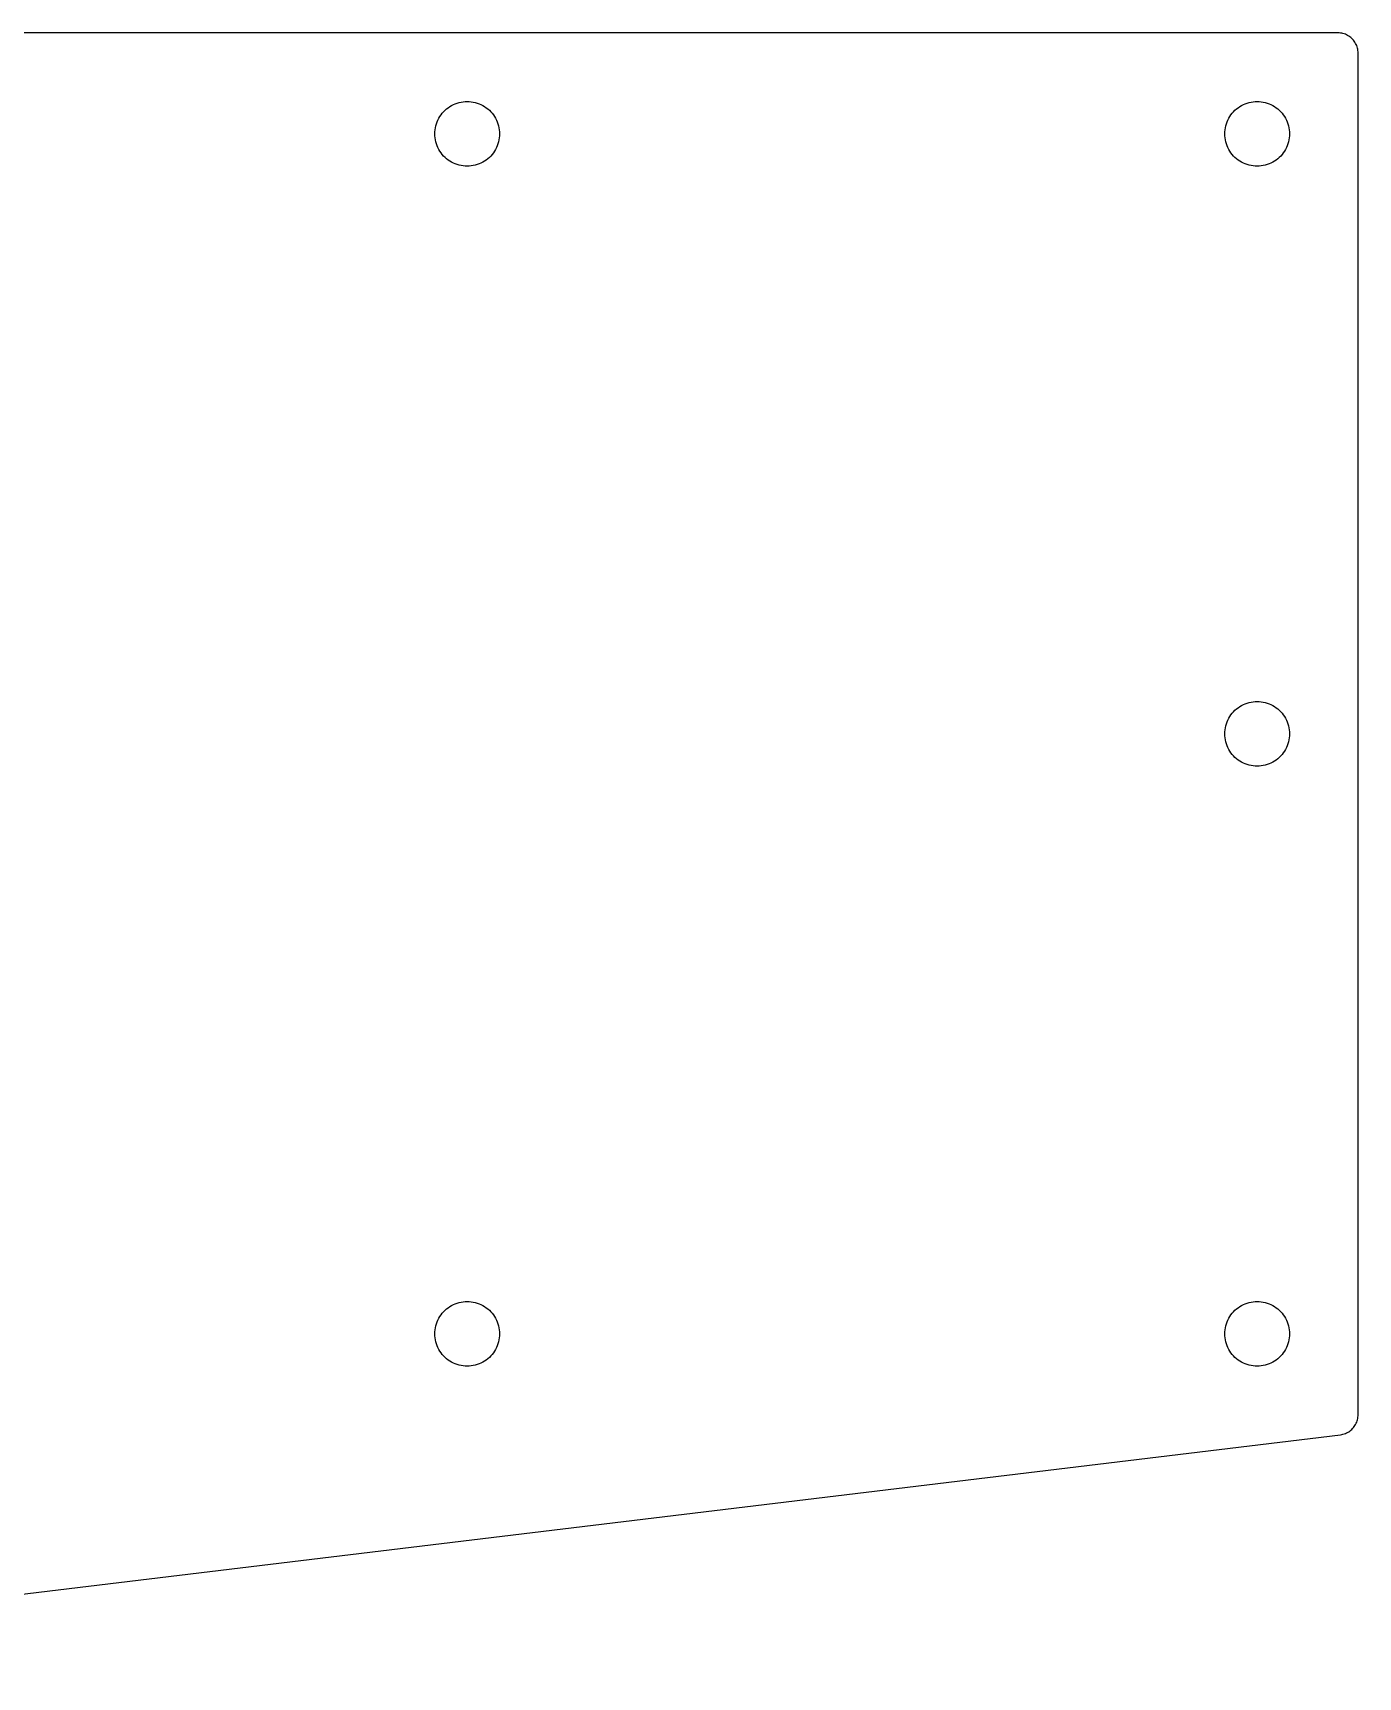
# Model space of a CAD drawing. Header units: metres. Extents: x -44 to 87, y -13 to 68.
# Drawn here: x 21.6 to 87.2, y -13 to 68.4 of the extents above; entities that cross this region are included whole.
import ezdxf

# ---------------------------------------------------------------- set-up
doc = ezdxf.new("R2010")
doc.units = ezdxf.units.M

msp = doc.modelspace()

# ---------------------------------------------------------------- linework, layer by layer
for p, q in [((86.2, 68.4), (0, 68.4)), ((86.2628, 68.398), (86.2, 68.4)), ((86.3253, 68.3921), (86.2628, 68.398)), ((86.3874, 68.3823), (86.3253, 68.3921)), ((86.4487, 68.3686), (86.3874, 68.3823)), ((86.509, 68.3511), (86.4487, 68.3686)), ((86.5681, 68.3298), (86.509, 68.3511)), ((86.6258, 68.3048), (86.5681, 68.3298)), ((86.6817, 68.2763), (86.6258, 68.3048)), ((86.7358, 68.2443), (86.6817, 68.2763)), ((86.7878, 68.209), (86.7358, 68.2443)), ((86.8374, 68.1705), (86.7878, 68.209)), ((86.8845, 68.129), (86.8374, 68.1705)), ((86.929, 68.0845), (86.8845, 68.129)), ((86.9705, 68.0374), (86.929, 68.0845)), ((87.009, 67.9878), (86.9705, 68.0374)), ((87.0443, 67.9358), (87.009, 67.9878)), ((87.0763, 67.8817), (87.0443, 67.9358)), ((87.1048, 67.8258), (87.0763, 67.8817)), ((87.1298, 67.7681), (87.1048, 67.8258)), ((87.151, 67.709), (87.1298, 67.7681)), ((87.1686, 67.6487), (87.151, 67.709)), ((87.1823, 67.5874), (87.1686, 67.6487)), ((87.1921, 67.5253), (87.1823, 67.5874)), ((87.198, 67.4628), (87.1921, 67.5253)), ((87.2, 67.4), (87.198, 67.4628)), ((87.2, 0), (87.2, 67.4)), ((41.7491, 64.2573), (41.8056, 64.3405)), ((41.8056, 64.3405), (41.8672, 64.4199)), ((41.8672, 64.4199), (41.9336, 64.4953)), ((41.9336, 64.4953), (42.0047, 64.5663)), ((42.0047, 64.5663), (42.0801, 64.6328)), ((42.0801, 64.6328), (42.1595, 64.6944)), ((42.1595, 64.6944), (42.2427, 64.7509)), ((42.2427, 64.7509), (42.3292, 64.8021)), ((42.3292, 64.8021), (42.4187, 64.8477)), ((42.4187, 64.8477), (42.511, 64.8876)), ((42.511, 64.8876), (42.6056, 64.9217)), ((42.6056, 64.9217), (42.7021, 64.9497)), ((42.7021, 64.9497), (42.8002, 64.9716)), ((42.8002, 64.9716), (42.8995, 64.9874)), ((42.8995, 64.9874), (42.9995, 64.9968)), ((42.9995, 64.9968), (43.1, 65)), ((43.1, 65), (43.2005, 64.9968)), ((43.2005, 64.9968), (43.3005, 64.9874)), ((43.3005, 64.9874), (43.3998, 64.9716)), ((43.3998, 64.9716), (43.4979, 64.9497)), ((43.4979, 64.9497), (43.5944, 64.9217)), ((43.5944, 64.9217), (43.689, 64.8876)), ((43.689, 64.8876), (43.7812, 64.8477)), ((43.7812, 64.8477), (43.8708, 64.8021)), ((43.8708, 64.8021), (43.9573, 64.7509)), ((43.9573, 64.7509), (44.0405, 64.6944)), ((44.0405, 64.6944), (44.1199, 64.6328)), ((44.1199, 64.6328), (44.1953, 64.5663)), ((44.1953, 64.5663), (44.2663, 64.4953)), ((44.2663, 64.4953), (44.3328, 64.4199)), ((44.3328, 64.4199), (44.3944, 64.3405)), ((44.3944, 64.3405), (44.4509, 64.2573)), ((80.8491, 64.2573), (80.9056, 64.3405)), ((80.9056, 64.3405), (80.9672, 64.4199)), ((80.9672, 64.4199), (81.0336, 64.4953)), ((81.0336, 64.4953), (81.1047, 64.5663)), ((81.1047, 64.5663), (81.1801, 64.6328)), ((81.1801, 64.6328), (81.2595, 64.6944)), ((81.2595, 64.6944), (81.3427, 64.7509)), ((81.3427, 64.7509), (81.4292, 64.8021)), ((81.4292, 64.8021), (81.5188, 64.8477)), ((81.5188, 64.8477), (81.611, 64.8876)), ((81.611, 64.8876), (81.7056, 64.9217)), ((81.7056, 64.9217), (81.8021, 64.9497)), ((81.8021, 64.9497), (81.9002, 64.9716)), ((81.9002, 64.9716), (81.9995, 64.9874)), ((81.9995, 64.9874), (82.0995, 64.9968)), ((82.0995, 64.9968), (82.2, 65)), ((82.2, 65), (82.3005, 64.9968)), ((82.3005, 64.9968), (82.4005, 64.9874)), ((82.4005, 64.9874), (82.4998, 64.9716)), ((82.4998, 64.9716), (82.5979, 64.9497)), ((82.5979, 64.9497), (82.6944, 64.9217)), ((82.6944, 64.9217), (82.789, 64.8876)), ((82.789, 64.8876), (82.8812, 64.8477)), ((82.8812, 64.8477), (82.9708, 64.8021)), ((82.9708, 64.8021), (83.0573, 64.7509)), ((83.0573, 64.7509), (83.1405, 64.6944)), ((83.1405, 64.6944), (83.2199, 64.6328)), ((83.2199, 64.6328), (83.2953, 64.5663)), ((83.2953, 64.5663), (83.3663, 64.4953)), ((83.3663, 64.4953), (83.4328, 64.4199)), ((83.4328, 64.4199), (83.4944, 64.3405)), ((83.4944, 64.3405), (83.5509, 64.2573)), ((41.5, 63.4), (41.5032, 63.5005)), ((41.5032, 63.5005), (41.5126, 63.6005)), ((41.5126, 63.6005), (41.5283, 63.6998)), ((41.5283, 63.6998), (41.5503, 63.7979)), ((41.5503, 63.7979), (41.5783, 63.8944)), ((41.5783, 63.8944), (41.6124, 63.989)), ((41.6124, 63.989), (41.6523, 64.0812)), ((41.6523, 64.0812), (41.6979, 64.1708)), ((41.6979, 64.1708), (41.7491, 64.2573)), ((44.4509, 64.2573), (44.5021, 64.1708)), ((44.5021, 64.1708), (44.5477, 64.0812)), ((44.5477, 64.0812), (44.5876, 63.989)), ((44.5876, 63.989), (44.6217, 63.8944)), ((44.6217, 63.8944), (44.6497, 63.7979)), ((44.6497, 63.7979), (44.6717, 63.6998)), ((44.6717, 63.6998), (44.6874, 63.6005)), ((44.6874, 63.6005), (44.6968, 63.5005)), ((44.6968, 63.5005), (44.7, 63.4)), ((80.6, 63.4), (80.6031, 63.5005)), ((80.6031, 63.5005), (80.6126, 63.6005)), ((80.6126, 63.6005), (80.6283, 63.6998)), ((80.6283, 63.6998), (80.6503, 63.7979)), ((80.6503, 63.7979), (80.6783, 63.8944)), ((80.6783, 63.8944), (80.7124, 63.989)), ((80.7124, 63.989), (80.7523, 64.0812)), ((80.7523, 64.0812), (80.7979, 64.1708)), ((80.7979, 64.1708), (80.8491, 64.2573)), ((83.5509, 64.2573), (83.6021, 64.1708)), ((83.6021, 64.1708), (83.6477, 64.0812)), ((83.6477, 64.0812), (83.6876, 63.989)), ((83.6876, 63.989), (83.7217, 63.8944)), ((83.7217, 63.8944), (83.7497, 63.7979)), ((83.7497, 63.7979), (83.7717, 63.6998)), ((83.7717, 63.6998), (83.7874, 63.6005)), ((83.7874, 63.6005), (83.7968, 63.5005)), ((83.7968, 63.5005), (83.8, 63.4)), ((41.5032, 63.2995), (41.5, 63.4)), ((41.5126, 63.1995), (41.5032, 63.2995)), ((41.5283, 63.1002), (41.5126, 63.1995)), ((41.5503, 63.0021), (41.5283, 63.1002)), ((41.5783, 62.9056), (41.5503, 63.0021)), ((41.6124, 62.811), (41.5783, 62.9056)), ((41.6523, 62.7188), (41.6124, 62.811)), ((41.6979, 62.6292), (41.6523, 62.7188)), ((44.5477, 62.7188), (44.5021, 62.6292)), ((44.5876, 62.811), (44.5477, 62.7188)), ((44.6217, 62.9056), (44.5876, 62.811)), ((44.6497, 63.0021), (44.6217, 62.9056)), ((44.6717, 63.1002), (44.6497, 63.0021)), ((44.6874, 63.1995), (44.6717, 63.1002)), ((44.6968, 63.2995), (44.6874, 63.1995)), ((44.7, 63.4), (44.6968, 63.2995)), ((80.6031, 63.2995), (80.6, 63.4)), ((80.6126, 63.1995), (80.6031, 63.2995)), ((80.6283, 63.1002), (80.6126, 63.1995)), ((80.6503, 63.0021), (80.6283, 63.1002)), ((80.6783, 62.9056), (80.6503, 63.0021)), ((80.7124, 62.811), (80.6783, 62.9056)), ((80.7523, 62.7188), (80.7124, 62.811)), ((80.7979, 62.6292), (80.7523, 62.7188)), ((83.6477, 62.7188), (83.6021, 62.6292)), ((83.6876, 62.811), (83.6477, 62.7188)), ((83.7217, 62.9056), (83.6876, 62.811)), ((83.7497, 63.0021), (83.7217, 62.9056)), ((83.7717, 63.1002), (83.7497, 63.0021)), ((83.7874, 63.1995), (83.7717, 63.1002)), ((83.7968, 63.2995), (83.7874, 63.1995)), ((83.8, 63.4), (83.7968, 63.2995)), ((41.7491, 62.5427), (41.6979, 62.6292)), ((41.8056, 62.4595), (41.7491, 62.5427)), ((41.8672, 62.3801), (41.8056, 62.4595)), ((41.9336, 62.3047), (41.8672, 62.3801)), ((42.0047, 62.2336), (41.9336, 62.3047)), ((42.0801, 62.1672), (42.0047, 62.2336)), ((42.1595, 62.1056), (42.0801, 62.1672)), ((42.2427, 62.0491), (42.1595, 62.1056)), ((42.3292, 61.9979), (42.2427, 62.0491)), ((42.4187, 61.9523), (42.3292, 61.9979)), ((42.511, 61.9124), (42.4187, 61.9523)), ((42.6056, 61.8783), (42.511, 61.9124)), ((42.7021, 61.8503), (42.6056, 61.8783)), ((43.5944, 61.8783), (43.4979, 61.8503)), ((43.689, 61.9124), (43.5944, 61.8783)), ((43.7812, 61.9523), (43.689, 61.9124)), ((43.8708, 61.9979), (43.7812, 61.9523)), ((43.9573, 62.0491), (43.8708, 61.9979)), ((44.0405, 62.1056), (43.9573, 62.0491)), ((44.1199, 62.1672), (44.0405, 62.1056)), ((44.1953, 62.2336), (44.1199, 62.1672)), ((44.2663, 62.3047), (44.1953, 62.2336)), ((44.3328, 62.3801), (44.2663, 62.3047)), ((44.3944, 62.4595), (44.3328, 62.3801)), ((44.4509, 62.5427), (44.3944, 62.4595)), ((44.5021, 62.6292), (44.4509, 62.5427)), ((80.8491, 62.5427), (80.7979, 62.6292)), ((80.9056, 62.4595), (80.8491, 62.5427)), ((80.9672, 62.3801), (80.9056, 62.4595)), ((81.0336, 62.3047), (80.9672, 62.3801)), ((81.1047, 62.2336), (81.0336, 62.3047)), ((81.1801, 62.1672), (81.1047, 62.2336)), ((81.2595, 62.1056), (81.1801, 62.1672)), ((81.3427, 62.0491), (81.2595, 62.1056)), ((81.4292, 61.9979), (81.3427, 62.0491)), ((81.5188, 61.9523), (81.4292, 61.9979)), ((81.611, 61.9124), (81.5188, 61.9523)), ((81.7056, 61.8783), (81.611, 61.9124)), ((81.8021, 61.8503), (81.7056, 61.8783)), ((82.6944, 61.8783), (82.5979, 61.8503)), ((82.789, 61.9124), (82.6944, 61.8783)), ((82.8812, 61.9523), (82.789, 61.9124)), ((82.9708, 61.9979), (82.8812, 61.9523)), ((83.0573, 62.0491), (82.9708, 61.9979)), ((83.1405, 62.1056), (83.0573, 62.0491)), ((83.2199, 62.1672), (83.1405, 62.1056)), ((83.2953, 62.2336), (83.2199, 62.1672)), ((83.3663, 62.3047), (83.2953, 62.2336)), ((83.4328, 62.3801), (83.3663, 62.3047)), ((83.4944, 62.4595), (83.4328, 62.3801)), ((83.5509, 62.5427), (83.4944, 62.4595)), ((83.6021, 62.6292), (83.5509, 62.5427)), ((42.8002, 61.8283), (42.7021, 61.8503)), ((42.8995, 61.8126), (42.8002, 61.8283)), ((42.9995, 61.8031), (42.8995, 61.8126)), ((43.1, 61.8), (42.9995, 61.8031)), ((43.2005, 61.8031), (43.1, 61.8)), ((43.3005, 61.8126), (43.2005, 61.8031)), ((43.3998, 61.8283), (43.3005, 61.8126)), ((43.4979, 61.8503), (43.3998, 61.8283)), ((81.9002, 61.8283), (81.8021, 61.8503)), ((81.9995, 61.8126), (81.9002, 61.8283)), ((82.0995, 61.8031), (81.9995, 61.8126)), ((82.2, 61.8), (82.0995, 61.8031)), ((82.3005, 61.8031), (82.2, 61.8)), ((82.4005, 61.8126), (82.3005, 61.8031)), ((82.4998, 61.8283), (82.4005, 61.8126)), ((82.5979, 61.8503), (82.4998, 61.8283)), ((81.2595, 34.9944), (81.3427, 35.0509)), ((81.3427, 35.0509), (81.4292, 35.1021)), ((81.4292, 35.1021), (81.5188, 35.1477)), ((81.5188, 35.1477), (81.611, 35.1876)), ((81.611, 35.1876), (81.7056, 35.2217)), ((81.7056, 35.2217), (81.8021, 35.2497)), ((81.8021, 35.2497), (81.9002, 35.2717)), ((81.9002, 35.2717), (81.9995, 35.2874)), ((81.9995, 35.2874), (82.0995, 35.2968)), ((82.0995, 35.2968), (82.2, 35.3)), ((82.2, 35.3), (82.3005, 35.2968)), ((82.3005, 35.2968), (82.4005, 35.2874)), ((82.4005, 35.2874), (82.4998, 35.2717)), ((82.4998, 35.2717), (82.5979, 35.2497)), ((82.5979, 35.2497), (82.6944, 35.2217)), ((82.6944, 35.2217), (82.789, 35.1876)), ((82.789, 35.1876), (82.8812, 35.1477)), ((82.8812, 35.1477), (82.9708, 35.1021)), ((82.9708, 35.1021), (83.0573, 35.0509)), ((83.0573, 35.0509), (83.1405, 34.9944)), ((80.6503, 34.0979), (80.6783, 34.1944)), ((80.6783, 34.1944), (80.7124, 34.289)), ((80.7124, 34.289), (80.7523, 34.3812)), ((80.7523, 34.3812), (80.7979, 34.4708)), ((80.7979, 34.4708), (80.8491, 34.5573)), ((80.8491, 34.5573), (80.9056, 34.6405)), ((80.9056, 34.6405), (80.9672, 34.7199)), ((80.9672, 34.7199), (81.0336, 34.7953)), ((81.0336, 34.7953), (81.1047, 34.8663)), ((81.1047, 34.8663), (81.1801, 34.9328)), ((81.1801, 34.9328), (81.2595, 34.9944)), ((83.1405, 34.9944), (83.2199, 34.9328)), ((83.2199, 34.9328), (83.2953, 34.8663)), ((83.2953, 34.8663), (83.3663, 34.7953)), ((83.3663, 34.7953), (83.4328, 34.7199)), ((83.4328, 34.7199), (83.4944, 34.6405)), ((83.4944, 34.6405), (83.5509, 34.5573)), ((83.5509, 34.5573), (83.6021, 34.4708)), ((83.6021, 34.4708), (83.6477, 34.3812)), ((83.6477, 34.3812), (83.6876, 34.289)), ((83.6876, 34.289), (83.7217, 34.1944)), ((83.7217, 34.1944), (83.7497, 34.0979)), ((80.6, 33.7), (80.6031, 33.8005)), ((80.6031, 33.5995), (80.6, 33.7)), ((80.6031, 33.8005), (80.6126, 33.9005)), ((80.6126, 33.4995), (80.6031, 33.5995)), ((80.6126, 33.9005), (80.6283, 33.9998)), ((80.6283, 33.4002), (80.6126, 33.4995)), ((80.6283, 33.9998), (80.6503, 34.0979)), ((80.6503, 33.3021), (80.6283, 33.4002)), ((83.7497, 34.0979), (83.7717, 33.9998)), ((83.7717, 33.4002), (83.7497, 33.3021)), ((83.7717, 33.9998), (83.7874, 33.9005)), ((83.7874, 33.4995), (83.7717, 33.4002)), ((83.7874, 33.9005), (83.7968, 33.8005)), ((83.7968, 33.5995), (83.7874, 33.4995)), ((83.7968, 33.8005), (83.8, 33.7)), ((83.8, 33.7), (83.7968, 33.5995)), ((80.6783, 33.2056), (80.6503, 33.3021)), ((80.7124, 33.111), (80.6783, 33.2056)), ((80.7523, 33.0188), (80.7124, 33.111)), ((80.7979, 32.9292), (80.7523, 33.0188)), ((80.8491, 32.8427), (80.7979, 32.9292)), ((80.9056, 32.7595), (80.8491, 32.8427)), ((80.9672, 32.6801), (80.9056, 32.7595)), ((81.0336, 32.6047), (80.9672, 32.6801)), ((81.1047, 32.5336), (81.0336, 32.6047)), ((83.3663, 32.6047), (83.2953, 32.5336)), ((83.4328, 32.6801), (83.3663, 32.6047)), ((83.4944, 32.7595), (83.4328, 32.6801)), ((83.5509, 32.8427), (83.4944, 32.7595)), ((83.6021, 32.9292), (83.5509, 32.8427)), ((83.6477, 33.0188), (83.6021, 32.9292)), ((83.6876, 33.111), (83.6477, 33.0188)), ((83.7217, 33.2056), (83.6876, 33.111)), ((83.7497, 33.3021), (83.7217, 33.2056)), ((81.1801, 32.4672), (81.1047, 32.5336)), ((81.2595, 32.4056), (81.1801, 32.4672)), ((81.3427, 32.3491), (81.2595, 32.4056)), ((81.4292, 32.2979), (81.3427, 32.3491)), ((81.5188, 32.2523), (81.4292, 32.2979)), ((81.611, 32.2124), (81.5188, 32.2523)), ((81.7056, 32.1783), (81.611, 32.2124)), ((81.8021, 32.1503), (81.7056, 32.1783)), ((81.9002, 32.1283), (81.8021, 32.1503)), ((81.9995, 32.1126), (81.9002, 32.1283)), ((82.0995, 32.1031), (81.9995, 32.1126)), ((82.2, 32.1), (82.0995, 32.1031)), ((82.3005, 32.1031), (82.2, 32.1)), ((82.4005, 32.1126), (82.3005, 32.1031)), ((82.4998, 32.1283), (82.4005, 32.1126)), ((82.5979, 32.1503), (82.4998, 32.1283)), ((82.6944, 32.1783), (82.5979, 32.1503)), ((82.789, 32.2124), (82.6944, 32.1783)), ((82.8812, 32.2523), (82.789, 32.2124)), ((82.9708, 32.2979), (82.8812, 32.2523)), ((83.0573, 32.3491), (82.9708, 32.2979)), ((83.1405, 32.4056), (83.0573, 32.3491)), ((83.2199, 32.4672), (83.1405, 32.4056)), ((83.2953, 32.5336), (83.2199, 32.4672)), ((41.7491, 4.85732), (41.8056, 4.94044)), ((41.8056, 4.94044), (41.8672, 5.01987)), ((41.8672, 5.01987), (41.9336, 5.09526)), ((41.9336, 5.09526), (42.0047, 5.16634)), ((42.0047, 5.16634), (42.0801, 5.23282)), ((42.0801, 5.23282), (42.1595, 5.29442)), ((42.1595, 5.29442), (42.2427, 5.35092)), ((42.2427, 5.35092), (42.3292, 5.40208)), ((42.3292, 5.40208), (42.4187, 5.44771)), ((42.4187, 5.44771), (42.511, 5.48764)), ((42.511, 5.48764), (42.6056, 5.52168)), ((42.6056, 5.52168), (42.7021, 5.54973)), ((42.7021, 5.54973), (42.8002, 5.57166)), ((42.8002, 5.57166), (42.8995, 5.58737)), ((42.8995, 5.58737), (42.9995, 5.59683)), ((42.9995, 5.59683), (43.1, 5.59999)), ((43.1, 5.59999), (43.2005, 5.59683)), ((43.2005, 5.59683), (43.3005, 5.58737)), ((43.3005, 5.58737), (43.3998, 5.57166)), ((43.3998, 5.57166), (43.4979, 5.54973)), ((43.4979, 5.54973), (43.5944, 5.52168)), ((43.5944, 5.52168), (43.689, 5.48764)), ((43.689, 5.48764), (43.7812, 5.44771)), ((43.7812, 5.44771), (43.8708, 5.40208)), ((43.8708, 5.40208), (43.9573, 5.35092)), ((43.9573, 5.35092), (44.0405, 5.29442)), ((44.0405, 5.29442), (44.1199, 5.23282)), ((44.1199, 5.23282), (44.1953, 5.16634)), ((44.1953, 5.16634), (44.2663, 5.09526)), ((44.2663, 5.09526), (44.3328, 5.01987)), ((44.3328, 5.01987), (44.3944, 4.94044)), ((44.3944, 4.94044), (44.4509, 4.85732)), ((80.8491, 4.85732), (80.9056, 4.94044)), ((80.9056, 4.94044), (80.9672, 5.01987)), ((80.9672, 5.01987), (81.0336, 5.09526)), ((81.0336, 5.09526), (81.1047, 5.16634)), ((81.1047, 5.16634), (81.1801, 5.23282)), ((81.1801, 5.23282), (81.2595, 5.29442)), ((81.2595, 5.29442), (81.3427, 5.35092)), ((81.3427, 5.35092), (81.4292, 5.40208)), ((81.4292, 5.40208), (81.5188, 5.44771)), ((81.5188, 5.44771), (81.611, 5.48764)), ((81.611, 5.48764), (81.7056, 5.52168)), ((81.7056, 5.52168), (81.8021, 5.54973)), ((81.8021, 5.54973), (81.9002, 5.57166)), ((81.9002, 5.57166), (81.9995, 5.58737)), ((81.9995, 5.58737), (82.0995, 5.59683)), ((82.0995, 5.59683), (82.2, 5.59999)), ((82.2, 5.59999), (82.3005, 5.59683)), ((82.3005, 5.59683), (82.4005, 5.58737)), ((82.4005, 5.58737), (82.4998, 5.57166)), ((82.4998, 5.57166), (82.5979, 5.54973)), ((82.5979, 5.54973), (82.6944, 5.52168)), ((82.6944, 5.52168), (82.789, 5.48764)), ((82.789, 5.48764), (82.8812, 5.44771)), ((82.8812, 5.44771), (82.9708, 5.40208)), ((82.9708, 5.40208), (83.0573, 5.35092)), ((83.0573, 5.35092), (83.1405, 5.29442)), ((83.1405, 5.29442), (83.2199, 5.23282)), ((83.2199, 5.23282), (83.2953, 5.16634)), ((83.2953, 5.16634), (83.3663, 5.09526)), ((83.3663, 5.09526), (83.4328, 5.01987)), ((83.4328, 5.01987), (83.4944, 4.94044)), ((83.4944, 4.94044), (83.5509, 4.85732)), ((41.5, 4), (41.5032, 4.10046)), ((41.5032, 4.10046), (41.5126, 4.20053)), ((41.5126, 4.20053), (41.5283, 4.2998)), ((41.5283, 4.2998), (41.5503, 4.3979)), ((41.5503, 4.3979), (41.5783, 4.49442)), ((41.5783, 4.49442), (41.6124, 4.58899)), ((41.6124, 4.58899), (41.6523, 4.68124)), ((41.6523, 4.68124), (41.6979, 4.7708)), ((41.6979, 4.7708), (41.7491, 4.85732)), ((44.4509, 4.85732), (44.5021, 4.7708)), ((44.5021, 4.7708), (44.5477, 4.68124)), ((44.5477, 4.68124), (44.5876, 4.58899)), ((44.5876, 4.58899), (44.6217, 4.49442)), ((44.6217, 4.49442), (44.6497, 4.3979)), ((44.6497, 4.3979), (44.6717, 4.2998)), ((44.6717, 4.2998), (44.6874, 4.20053)), ((44.6874, 4.20053), (44.6968, 4.10046)), ((44.6968, 4.10046), (44.7, 4)), ((80.6, 4), (80.6031, 4.10046)), ((80.6031, 4.10046), (80.6126, 4.20053)), ((80.6126, 4.20053), (80.6283, 4.2998)), ((80.6283, 4.2998), (80.6503, 4.3979)), ((80.6503, 4.3979), (80.6783, 4.49442)), ((80.6783, 4.49442), (80.7124, 4.58899)), ((80.7124, 4.58899), (80.7523, 4.68124)), ((80.7523, 4.68124), (80.7979, 4.7708)), ((80.7979, 4.7708), (80.8491, 4.85732)), ((83.5509, 4.85732), (83.6021, 4.7708)), ((83.6021, 4.7708), (83.6477, 4.68124)), ((83.6477, 4.68124), (83.6876, 4.58899)), ((83.6876, 4.58899), (83.7217, 4.49442)), ((83.7217, 4.49442), (83.7497, 4.3979)), ((83.7497, 4.3979), (83.7717, 4.2998)), ((83.7717, 4.2998), (83.7874, 4.20053)), ((83.7874, 4.20053), (83.7968, 4.10046)), ((83.7968, 4.10046), (83.8, 4)), ((41.5032, 3.89952), (41.5, 4)), ((41.5126, 3.79945), (41.5032, 3.89952)), ((41.5283, 3.70018), (41.5126, 3.79945)), ((41.5503, 3.60208), (41.5283, 3.70018)), ((41.5783, 3.50557), (41.5503, 3.60208)), ((41.6124, 3.411), (41.5783, 3.50557)), ((41.6523, 3.31874), (41.6124, 3.411)), ((41.6979, 3.22919), (41.6523, 3.31874)), ((44.5477, 3.31874), (44.5021, 3.22919)), ((44.5876, 3.411), (44.5477, 3.31874)), ((44.6217, 3.50557), (44.5876, 3.411)), ((44.6497, 3.60208), (44.6217, 3.50557)), ((44.6717, 3.70018), (44.6497, 3.60208)), ((44.6874, 3.79945), (44.6717, 3.70018)), ((44.6968, 3.89952), (44.6874, 3.79945)), ((44.7, 4), (44.6968, 3.89952)), ((80.6031, 3.89952), (80.6, 4)), ((80.6126, 3.79945), (80.6031, 3.89952)), ((80.6283, 3.70018), (80.6126, 3.79945)), ((80.6503, 3.60208), (80.6283, 3.70018)), ((80.6783, 3.50557), (80.6503, 3.60208)), ((80.7124, 3.411), (80.6783, 3.50557)), ((80.7523, 3.31874), (80.7124, 3.411)), ((80.7979, 3.22919), (80.7523, 3.31874)), ((83.6477, 3.31874), (83.6021, 3.22919)), ((83.6876, 3.411), (83.6477, 3.31874)), ((83.7217, 3.50557), (83.6876, 3.411)), ((83.7497, 3.60208), (83.7217, 3.50557)), ((83.7717, 3.70018), (83.7497, 3.60208)), ((83.7874, 3.79945), (83.7717, 3.70018)), ((83.7968, 3.89952), (83.7874, 3.79945)), ((83.8, 4), (83.7968, 3.89952)), ((41.7491, 3.14267), (41.6979, 3.22919)), ((41.8056, 3.05954), (41.7491, 3.14267)), ((41.8672, 2.98012), (41.8056, 3.05954)), ((41.9336, 2.90472), (41.8672, 2.98012)), ((42.0047, 2.83365), (41.9336, 2.90472)), ((42.0801, 2.76717), (42.0047, 2.83365)), ((42.1595, 2.70557), (42.0801, 2.76717)), ((42.2427, 2.64906), (42.1595, 2.70557)), ((42.3292, 2.5979), (42.2427, 2.64906)), ((42.4187, 2.55228), (42.3292, 2.5979)), ((42.511, 2.51234), (42.4187, 2.55228)), ((42.6056, 2.4783), (42.511, 2.51234)), ((42.7021, 2.45026), (42.6056, 2.4783)), ((42.8002, 2.42833), (42.7021, 2.45026)), ((43.4979, 2.45026), (43.3998, 2.42833)), ((43.5944, 2.4783), (43.4979, 2.45026)), ((43.689, 2.51234), (43.5944, 2.4783)), ((43.7812, 2.55228), (43.689, 2.51234)), ((43.8708, 2.5979), (43.7812, 2.55228)), ((43.9573, 2.64906), (43.8708, 2.5979)), ((44.0405, 2.70557), (43.9573, 2.64906)), ((44.1199, 2.76717), (44.0405, 2.70557)), ((44.1953, 2.83365), (44.1199, 2.76717)), ((44.2663, 2.90472), (44.1953, 2.83365)), ((44.3328, 2.98012), (44.2663, 2.90472)), ((44.3944, 3.05954), (44.3328, 2.98012)), ((44.4509, 3.14267), (44.3944, 3.05954)), ((44.5021, 3.22919), (44.4509, 3.14267)), ((80.8491, 3.14267), (80.7979, 3.22919)), ((80.9056, 3.05954), (80.8491, 3.14267)), ((80.9672, 2.98012), (80.9056, 3.05954)), ((81.0336, 2.90472), (80.9672, 2.98012)), ((81.1047, 2.83365), (81.0336, 2.90472)), ((81.1801, 2.76717), (81.1047, 2.83365)), ((81.2595, 2.70557), (81.1801, 2.76717)), ((81.3427, 2.64906), (81.2595, 2.70557)), ((81.4292, 2.5979), (81.3427, 2.64906)), ((81.5188, 2.55228), (81.4292, 2.5979)), ((81.611, 2.51234), (81.5188, 2.55228)), ((81.7056, 2.4783), (81.611, 2.51234)), ((81.8021, 2.45026), (81.7056, 2.4783)), ((81.9002, 2.42833), (81.8021, 2.45026)), ((82.5979, 2.45026), (82.4998, 2.42833)), ((82.6944, 2.4783), (82.5979, 2.45026)), ((82.789, 2.51234), (82.6944, 2.4783)), ((82.8812, 2.55228), (82.789, 2.51234)), ((82.9708, 2.5979), (82.8812, 2.55228)), ((83.0573, 2.64906), (82.9708, 2.5979)), ((83.1405, 2.70557), (83.0573, 2.64906)), ((83.2199, 2.76717), (83.1405, 2.70557)), ((83.2953, 2.83365), (83.2199, 2.76717)), ((83.3663, 2.90472), (83.2953, 2.83365)), ((83.4328, 2.98012), (83.3663, 2.90472)), ((83.4944, 3.05954), (83.4328, 2.98012)), ((83.5509, 3.14267), (83.4944, 3.05954)), ((83.6021, 3.22919), (83.5509, 3.14267)), ((42.8995, 2.41261), (42.8002, 2.42833)), ((42.9995, 2.40315), (42.8995, 2.41261)), ((43.1, 2.39999), (42.9995, 2.40315)), ((43.2005, 2.40315), (43.1, 2.39999)), ((43.3005, 2.41261), (43.2005, 2.40315)), ((43.3998, 2.42833), (43.3005, 2.41261)), ((81.9995, 2.41261), (81.9002, 2.42833)), ((82.0995, 2.40315), (81.9995, 2.41261)), ((82.2, 2.39999), (82.0995, 2.40315)), ((82.3005, 2.40315), (82.2, 2.39999)), ((82.4005, 2.41261), (82.3005, 2.40315)), ((82.4998, 2.42833), (82.4005, 2.41261)), ((87.198, -0.06279), (87.2, 0)), ((86.7358, -0.84432), (86.7878, -0.80901)), ((86.7878, -0.80901), (86.8374, -0.77051)), ((86.8374, -0.77051), (86.8845, -0.72896)), ((86.8845, -0.72896), (86.929, -0.68454)), ((86.929, -0.68454), (86.9705, -0.63742)), ((86.9705, -0.63742), (87.009, -0.58778)), ((87.009, -0.58778), (87.0443, -0.53581)), ((87.0443, -0.53581), (87.0763, -0.48175)), ((87.0763, -0.48175), (87.1048, -0.42577)), ((87.1048, -0.42577), (87.1298, -0.36812)), ((87.1298, -0.36812), (87.151, -0.30901)), ((87.151, -0.30901), (87.1686, -0.24869)), ((87.1686, -0.24869), (87.1823, -0.18738)), ((87.1823, -0.18738), (87.1921, -0.12532)), ((87.1921, -0.12532), (87.198, -0.06279)), ((-12.8747, -12.9921), (86.3253, -0.99211)), ((86.3253, -0.99211), (86.3874, -0.98228)), ((86.3874, -0.98228), (86.4487, -0.96858)), ((86.4487, -0.96858), (86.509, -0.95105)), ((86.509, -0.95105), (86.5681, -0.92976)), ((86.5681, -0.92976), (86.6258, -0.90482)), ((86.6258, -0.90482), (86.6817, -0.8763)), ((86.6817, -0.8763), (86.7358, -0.84432))]:
    msp.add_line(p, q)

doc.saveas('drawing.dxf')
